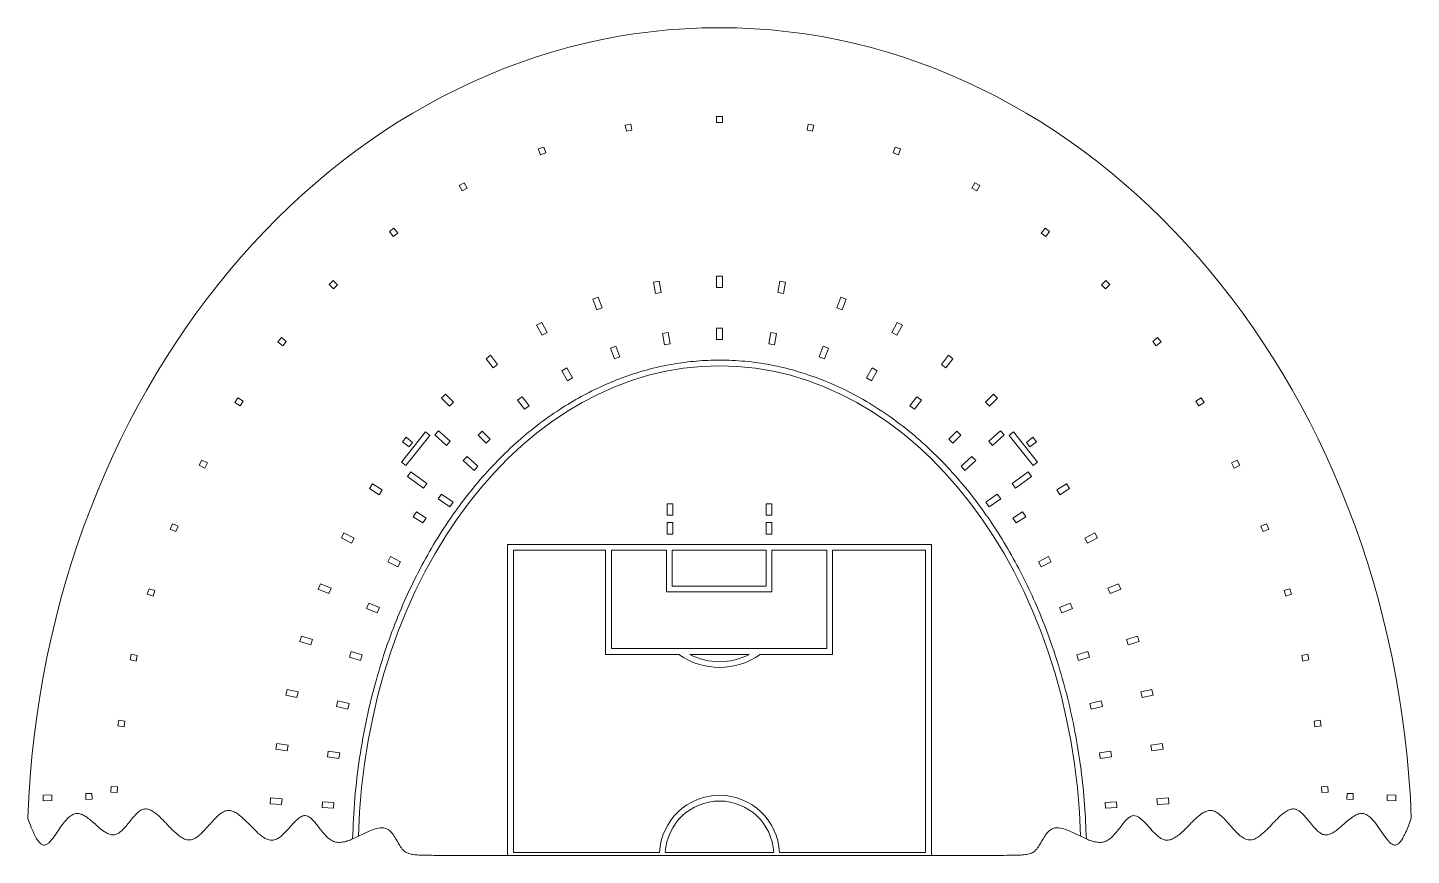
# Model space of a CAD drawing. Header units: millimetres. Extents: x -1576 to 2159, y -117 to 910.
# Drawn here: x -1572 to -849, y 462 to 895 of the extents above; entities that cross this region are included whole.
import ezdxf

# ---------------------------------------------------------------- set-up
doc = ezdxf.new("R2010")
doc.units = ezdxf.units.MM

msp = doc.modelspace()

# ---------------------------------------------------------------- linework, layer by layer
at = {"color": 7, "linetype": 'Continuous', "lineweight": 15}
for p, q in [((-1212.28, 844.87), (-1212.28, 848.11)), ((-1212.28, 848.11), (-1209.28, 848.11)), ((-1209.28, 848.11), (-1209.28, 844.87)), ((-1257.1, 844.11), (-1260.05, 843.58)), ((-1260.05, 843.58), (-1259.48, 840.4)), ((-1259.48, 840.4), (-1256.53, 840.93)), ((-1256.53, 840.93), (-1257.1, 844.11)), ((-1209.28, 844.87), (-1212.28, 844.87)), ((-1165.04, 840.93), (-1164.47, 844.11)), ((-1162.09, 840.4), (-1165.04, 840.93)), ((-1164.47, 844.11), (-1161.52, 843.58)), ((-1161.52, 843.58), (-1162.09, 840.4)), ((-1302.66, 832.1), (-1305.48, 831.08)), ((-1301.56, 829.06), (-1302.66, 832.1)), ((-1120.01, 829.06), (-1118.91, 832.1)), ((-1118.91, 832.1), (-1116.09, 831.08)), ((-1305.48, 831.08), (-1304.38, 828.04)), ((-1304.38, 828.04), (-1301.56, 829.06)), ((-1117.19, 828.04), (-1120.01, 829.06)), ((-1116.09, 831.08), (-1117.19, 828.04)), ((-1344.21, 813.43), (-1346.83, 811.97)), ((-1346.83, 811.97), (-1345.26, 809.14)), ((-1345.26, 809.14), (-1342.64, 810.6)), ((-1342.64, 810.6), (-1344.21, 813.43)), ((-1078.92, 810.6), (-1077.36, 813.43)), ((-1076.3, 809.14), (-1078.92, 810.6)), ((-1077.36, 813.43), (-1074.73, 811.97)), ((-1074.73, 811.97), (-1076.3, 809.14)), ((-1380.94, 789.68), (-1383.33, 787.86)), ((-1378.98, 787.1), (-1380.94, 789.68)), ((-1042.58, 787.1), (-1040.62, 789.68)), ((-1040.62, 789.68), (-1038.24, 787.86)), ((-1383.33, 787.86), (-1381.37, 785.29)), ((-1381.37, 785.29), (-1378.98, 787.1)), ((-1040.19, 785.29), (-1042.58, 787.1)), ((-1038.24, 787.86), (-1040.19, 785.29)), ((-1412.71, 762.32), (-1414.84, 760.21)), ((-1414.84, 760.21), (-1412.57, 757.91)), ((-1410.44, 760.02), (-1412.71, 762.32)), ((-1412.57, 757.91), (-1410.44, 760.02)), ((-1242.36, 761.94), (-1245.32, 761.41)), ((-1245.32, 761.41), (-1244.26, 755.5)), ((-1241.31, 756.03), (-1242.36, 761.94)), ((-1212.28, 758.62), (-1212.28, 764.62)), ((-1212.28, 764.62), (-1209.28, 764.62)), ((-1209.28, 764.62), (-1209.28, 758.62)), ((-1180.26, 756.03), (-1179.2, 761.94)), ((-1179.2, 761.94), (-1176.25, 761.41)), ((-1176.25, 761.41), (-1177.3, 755.5)), ((-1011.13, 760.02), (-1008.85, 762.32)), ((-1008.99, 757.91), (-1011.13, 760.02)), ((-1006.72, 760.21), (-1008.99, 757.91)), ((-1008.85, 762.32), (-1006.72, 760.21)), ((-1274.19, 753.62), (-1277.01, 752.6)), ((-1277.01, 752.6), (-1274.97, 746.96)), ((-1272.15, 747.98), (-1274.19, 753.62)), ((-1244.26, 755.5), (-1241.31, 756.03)), ((-1209.28, 758.62), (-1212.28, 758.62)), ((-1177.3, 755.5), (-1180.26, 756.03)), ((-1149.42, 747.98), (-1147.37, 753.62)), ((-1147.37, 753.62), (-1144.55, 752.6)), ((-1144.55, 752.6), (-1146.6, 746.96)), ((-1274.97, 746.96), (-1272.15, 747.98)), ((-1146.6, 746.96), (-1149.42, 747.98)), ((-1303.73, 740.41), (-1306.36, 738.96)), ((-1306.36, 738.96), (-1303.45, 733.71)), ((-1300.82, 735.16), (-1303.73, 740.41)), ((-1120.74, 735.16), (-1117.83, 740.41)), ((-1115.21, 738.96), (-1118.12, 733.71)), ((-1117.83, 740.41), (-1115.21, 738.96)), ((-1439.75, 732.5), (-1441.62, 730.16)), ((-1437.22, 730.49), (-1439.75, 732.5)), ((-1439.09, 728.14), (-1437.22, 730.49)), ((-1303.45, 733.71), (-1300.82, 735.16)), ((-1237.56, 735.13), (-1240.51, 734.6)), ((-1240.51, 734.6), (-1239.45, 728.69)), ((-1236.5, 729.22), (-1237.56, 735.13)), ((-1212.28, 731.39), (-1212.28, 737.39)), ((-1212.28, 737.39), (-1209.28, 737.39)), ((-1209.28, 731.39), (-1212.28, 731.39)), ((-1209.28, 737.39), (-1209.28, 731.39)), ((-1185.06, 729.22), (-1184, 735.13)), ((-1184, 735.13), (-1181.05, 734.6)), ((-1181.05, 734.6), (-1182.11, 728.69)), ((-1118.12, 733.71), (-1120.74, 735.16)), ((-984.34, 730.49), (-981.82, 732.5)), ((-982.47, 728.14), (-984.34, 730.49)), ((-981.82, 732.5), (-979.94, 730.16)), ((-1441.62, 730.16), (-1439.09, 728.14)), ((-1264.91, 728.02), (-1267.73, 727)), ((-1267.73, 727), (-1265.68, 721.36)), ((-1262.86, 722.38), (-1264.91, 728.02)), ((-1239.45, 728.69), (-1236.5, 729.22)), ((-1182.11, 728.69), (-1185.06, 729.22)), ((-1158.7, 722.38), (-1156.66, 728.02)), ((-1156.66, 728.02), (-1153.84, 727)), ((-1153.84, 727), (-1155.88, 721.36)), ((-979.94, 730.16), (-982.47, 728.14)), ((-1330.41, 723.22), (-1332.8, 721.41)), ((-1332.8, 721.41), (-1329.17, 716.63)), ((-1326.78, 718.44), (-1330.41, 723.22)), ((-1329.17, 716.63), (-1326.78, 718.44)), ((-1290.53, 716.59), (-1293.15, 715.14)), ((-1287.62, 711.34), (-1290.53, 716.59)), ((-1265.68, 721.36), (-1262.86, 722.38)), ((-1155.88, 721.36), (-1158.7, 722.38)), ((-1133.95, 711.34), (-1131.04, 716.59)), ((-1131.04, 716.59), (-1128.41, 715.14)), ((-1094.78, 718.44), (-1091.15, 723.22)), ((-1092.4, 716.63), (-1094.78, 718.44)), ((-1088.77, 721.41), (-1092.4, 716.63)), ((-1091.15, 723.22), (-1088.77, 721.41)), ((-1293.15, 715.14), (-1290.24, 709.89)), ((-1290.24, 709.89), (-1287.62, 711.34)), ((-1131.32, 709.89), (-1133.95, 711.34)), ((-1128.41, 715.14), (-1131.32, 709.89)), ((-1354.01, 702.95), (-1356.15, 700.84)), ((-1349.8, 698.68), (-1354.01, 702.95)), ((-1313.93, 701.54), (-1316.31, 699.72)), ((-1310.29, 696.76), (-1313.93, 701.54)), ((-1111.27, 696.76), (-1107.64, 701.54)), ((-1107.64, 701.54), (-1105.25, 699.72)), ((-1071.77, 698.68), (-1067.55, 702.95)), ((-1067.55, 702.95), (-1065.42, 700.84)), ((-1462.5, 701), (-1464.11, 698.48)), ((-1464.11, 698.48), (-1461.39, 696.73)), ((-1459.77, 699.26), (-1462.5, 701)), ((-1461.39, 696.73), (-1459.77, 699.26)), ((-1356.15, 700.84), (-1351.93, 696.57)), ((-1351.93, 696.57), (-1349.8, 698.68)), ((-1316.31, 699.72), (-1312.68, 694.95)), ((-1312.68, 694.95), (-1310.29, 696.76)), ((-1108.88, 694.95), (-1111.27, 696.76)), ((-1105.25, 699.72), (-1108.88, 694.95)), ((-1069.63, 696.57), (-1071.77, 698.68)), ((-1065.42, 700.84), (-1069.63, 696.57)), ((-961.79, 699.26), (-959.07, 701)), ((-960.17, 696.73), (-961.79, 699.26)), ((-957.45, 698.48), (-960.17, 696.73)), ((-959.07, 701), (-957.45, 698.48)), ((-1364.48, 683.11), (-1377.06, 667.37)), ((-1374.55, 680.35), (-1376.43, 678.01)), ((-1374.72, 665.5), (-1362.13, 681.23)), ((-1371.2, 677.67), (-1374.55, 680.35)), ((-1362.13, 681.23), (-1364.48, 683.11)), ((-1357.65, 683.76), (-1359.66, 681.53)), ((-1359.66, 681.53), (-1353.52, 676)), ((-1351.51, 678.23), (-1357.65, 683.76)), ((-1334.87, 683.58), (-1337, 681.47)), ((-1337, 681.47), (-1332.78, 677.21)), ((-1330.65, 679.32), (-1334.87, 683.58)), ((-1090.92, 679.32), (-1086.7, 683.58)), ((-1084.56, 681.47), (-1088.78, 677.21)), ((-1086.7, 683.58), (-1084.56, 681.47)), ((-1063.91, 683.76), (-1070.06, 678.23)), ((-1068.05, 676), (-1061.91, 681.53)), ((-1061.91, 681.53), (-1063.91, 683.76)), ((-1057.09, 683.11), (-1059.43, 681.23)), ((-1059.43, 681.23), (-1046.84, 665.5)), ((-1044.5, 667.37), (-1057.09, 683.11)), ((-1050.36, 677.67), (-1047.01, 680.35)), ((-1047.01, 680.35), (-1045.13, 678.01)), ((-1376.43, 678.01), (-1373.08, 675.33)), ((-1371.2, 677.67), (-1373.08, 675.33)), ((-1353.52, 676), (-1351.51, 678.23)), ((-1332.78, 677.21), (-1330.65, 679.32)), ((-1088.78, 677.21), (-1090.92, 679.32)), ((-1070.06, 678.23), (-1068.05, 676)), ((-1048.49, 675.33), (-1050.36, 677.67)), ((-1045.13, 678.01), (-1048.49, 675.33)), ((-1481.37, 668.4), (-1482.73, 665.73)), ((-1482.73, 665.73), (-1479.86, 664.25)), ((-1478.49, 666.92), (-1481.37, 668.4)), ((-1479.86, 664.25), (-1478.49, 666.92)), ((-1377.06, 667.37), (-1374.72, 665.5)), ((-1342.74, 670.34), (-1344.75, 668.11)), ((-1344.75, 668.11), (-1339.09, 663.02)), ((-1337.08, 665.25), (-1342.74, 670.34)), ((-1078.82, 670.34), (-1084.48, 665.25)), ((-1082.47, 663.02), (-1076.81, 668.11)), ((-1076.81, 668.11), (-1078.82, 670.34)), ((-1046.84, 665.5), (-1044.5, 667.37)), ((-943.08, 666.92), (-940.2, 668.4)), ((-941.71, 664.25), (-943.08, 666.92)), ((-938.83, 665.73), (-941.71, 664.25)), ((-940.2, 668.4), (-938.83, 665.73)), ((-1372.1, 662.21), (-1373.85, 659.77)), ((-1373.85, 659.77), (-1365.51, 653.79)), ((-1363.76, 656.23), (-1372.1, 662.21)), ((-1339.09, 663.02), (-1337.08, 665.25)), ((-1084.48, 665.25), (-1082.47, 663.02)), ((-1049.47, 662.21), (-1057.8, 656.23)), ((-1056.05, 653.79), (-1047.72, 659.77)), ((-1047.72, 659.77), (-1049.47, 662.21)), ((-1392.18, 656), (-1393.8, 653.48)), ((-1393.8, 653.48), (-1388.74, 650.24)), ((-1387.13, 652.77), (-1392.18, 656)), ((-1388.74, 650.24), (-1387.13, 652.77)), ((-1365.51, 653.79), (-1363.76, 656.23)), ((-1057.8, 656.23), (-1056.05, 653.79)), ((-1034.44, 652.77), (-1029.38, 656)), ((-1032.82, 650.24), (-1034.44, 652.77)), ((-1027.77, 653.48), (-1032.82, 650.24)), ((-1029.38, 656), (-1027.77, 653.48)), ((-1356.01, 650.67), (-1357.75, 648.23)), ((-1357.75, 648.23), (-1351.74, 643.92)), ((-1349.99, 646.35), (-1356.01, 650.67)), ((-1351.74, 643.92), (-1349.99, 646.35)), ((-1235.21, 645.53), (-1238.21, 645.53)), ((-1238.21, 645.53), (-1238.21, 639.53)), ((-1235.21, 639.53), (-1235.21, 645.53)), ((-1183.35, 645.53), (-1186.35, 645.53)), ((-1186.35, 645.53), (-1186.35, 639.53)), ((-1183.35, 639.53), (-1183.35, 645.53)), ((-1065.56, 650.67), (-1071.57, 646.35)), ((-1071.57, 646.35), (-1069.83, 643.92)), ((-1069.83, 643.92), (-1063.81, 648.23)), ((-1063.81, 648.23), (-1065.56, 650.67)), ((-1369.24, 641.32), (-1370.86, 638.8)), ((-1370.86, 638.8), (-1365.8, 635.56)), ((-1364.19, 638.09), (-1369.24, 641.32)), ((-1365.8, 635.56), (-1364.19, 638.09)), ((-1238.21, 639.53), (-1235.21, 639.53)), ((-1186.35, 639.53), (-1183.35, 639.53)), ((-1057.38, 638.09), (-1052.32, 641.32)), ((-1055.76, 635.56), (-1057.38, 638.09)), ((-1050.71, 638.8), (-1055.76, 635.56)), ((-1052.32, 641.32), (-1050.71, 638.8)), ((-1496.75, 635.01), (-1497.88, 632.23)), ((-1497.88, 632.23), (-1494.88, 631.02)), ((-1493.76, 633.8), (-1496.75, 635.01)), ((-1494.88, 631.02), (-1493.76, 633.8)), ((-1407.06, 630.35), (-1408.42, 627.68)), ((-1401.71, 627.62), (-1407.06, 630.35)), ((-1235.21, 635.7), (-1238.21, 635.7)), ((-1238.21, 635.7), (-1238.21, 629.7)), ((-1238.21, 629.7), (-1235.21, 629.7)), ((-1235.21, 629.7), (-1235.21, 635.7)), ((-1183.35, 635.7), (-1186.35, 635.7)), ((-1186.35, 635.7), (-1186.35, 629.7)), ((-1186.35, 629.7), (-1183.35, 629.7)), ((-1183.35, 629.7), (-1183.35, 635.7)), ((-1019.85, 627.62), (-1014.51, 630.35)), ((-1014.51, 630.35), (-1013.14, 627.68)), ((-927.81, 633.8), (-924.81, 635.01)), ((-926.68, 631.02), (-927.81, 633.8)), ((-923.68, 632.23), (-926.68, 631.02)), ((-924.81, 635.01), (-923.68, 632.23)), ((-1408.42, 627.68), (-1403.08, 624.95)), ((-1403.08, 624.95), (-1401.71, 627.62)), ((-1321.51, 624.32), (-1321.51, 461.73)), ((-1321.51, 624.32), (-1100.05, 624.32)), ((-1100.05, 624.32), (-1100.05, 461.73)), ((-1018.48, 624.95), (-1019.85, 627.62)), ((-1013.14, 627.68), (-1018.48, 624.95)), ((-1382.81, 617.94), (-1384.18, 615.27)), ((-1384.18, 615.27), (-1378.84, 612.54)), ((-1377.47, 615.21), (-1382.81, 617.94)), ((-1378.84, 612.54), (-1377.47, 615.21)), ((-1318.51, 621.32), (-1318.51, 463.23)), ((-1318.51, 621.32), (-1270.32, 621.32)), ((-1270.32, 621.32), (-1270.32, 566.81)), ((-1267.32, 621.32), (-1267.32, 569.81)), ((-1267.32, 621.32), (-1238.54, 621.32)), ((-1238.54, 621.32), (-1238.54, 599.44)), ((-1235.54, 621.32), (-1186.35, 621.32)), ((-1235.54, 621.32), (-1235.54, 602.44)), ((-1186.35, 602.44), (-1186.35, 621.32)), ((-1183.35, 621.32), (-1154.69, 621.32)), ((-1183.35, 599.44), (-1183.35, 621.32)), ((-1154.69, 569.81), (-1154.69, 621.32)), ((-1151.69, 566.81), (-1151.69, 621.32)), ((-1151.69, 621.32), (-1103.05, 621.32)), ((-1103.05, 621.32), (-1103.05, 463.23)), ((-1044.09, 615.21), (-1038.75, 617.94)), ((-1042.73, 612.54), (-1044.09, 615.21)), ((-1037.38, 615.27), (-1042.73, 612.54)), ((-1038.75, 617.94), (-1037.38, 615.27)), ((-1508.97, 601.12), (-1509.86, 598.26)), ((-1505.88, 600.16), (-1508.97, 601.12)), ((-1419.36, 603.72), (-1420.48, 600.94)), ((-1420.48, 600.94), (-1414.92, 598.69)), ((-1413.8, 601.47), (-1419.36, 603.72)), ((-1414.92, 598.69), (-1413.8, 601.47)), ((-1235.54, 602.44), (-1186.35, 602.44)), ((-1007.77, 601.47), (-1002.21, 603.72)), ((-1006.64, 598.69), (-1007.77, 601.47)), ((-1001.08, 600.94), (-1006.64, 598.69)), ((-1002.21, 603.72), (-1001.08, 600.94)), ((-915.68, 600.16), (-912.6, 601.12)), ((-912.6, 601.12), (-911.71, 598.26)), ((-1509.86, 598.26), (-1506.77, 597.3)), ((-1506.77, 597.3), (-1505.88, 600.16)), ((-1394.11, 593.51), (-1395.23, 590.73)), ((-1388.55, 591.26), (-1394.11, 593.51)), ((-1238.54, 599.44), (-1183.35, 599.44)), ((-1033.02, 591.26), (-1027.45, 593.51)), ((-1027.45, 593.51), (-1026.33, 590.73)), ((-914.79, 597.3), (-915.68, 600.16)), ((-911.71, 598.26), (-914.79, 597.3)), ((-1395.23, 590.73), (-1389.67, 588.48)), ((-1389.67, 588.48), (-1388.55, 591.26)), ((-1031.89, 588.48), (-1033.02, 591.26)), ((-1026.33, 590.73), (-1031.89, 588.48)), ((-1429.24, 576.36), (-1430.13, 573.5)), ((-1430.13, 573.5), (-1424.4, 571.72)), ((-1423.51, 574.58), (-1429.24, 576.36)), ((-1424.4, 571.72), (-1423.51, 574.58)), ((-998.05, 574.58), (-992.32, 576.36)), ((-997.16, 571.72), (-998.05, 574.58)), ((-991.43, 573.5), (-997.16, 571.72)), ((-992.32, 576.36), (-991.43, 573.5)), ((-1518.25, 566.87), (-1518.91, 563.95)), ((-1515.1, 566.16), (-1518.25, 566.87)), ((-1515.76, 563.24), (-1515.1, 566.16)), ((-1403.23, 568.29), (-1404.12, 565.42)), ((-1404.12, 565.42), (-1398.39, 563.64)), ((-1397.5, 566.51), (-1403.23, 568.29)), ((-1398.39, 563.64), (-1397.5, 566.51)), ((-1270.32, 566.81), (-1232, 566.81)), ((-1267.32, 569.81), (-1154.69, 569.81)), ((-1226.31, 566.81), (-1195.25, 566.81)), ((-1189.56, 566.81), (-1151.69, 566.81)), ((-1024.06, 566.51), (-1018.33, 568.29)), ((-1023.18, 563.64), (-1024.06, 566.51)), ((-1017.45, 565.42), (-1023.18, 563.64)), ((-1018.33, 568.29), (-1017.45, 565.42)), ((-906.47, 566.16), (-903.31, 566.87)), ((-905.8, 563.24), (-906.47, 566.16)), ((-903.31, 566.87), (-902.65, 563.95)), ((-1518.91, 563.95), (-1515.76, 563.24)), ((-902.65, 563.95), (-905.8, 563.24)), ((-1436.82, 548.48), (-1437.48, 545.55)), ((-1437.48, 545.55), (-1431.63, 544.23)), ((-1430.97, 547.15), (-1436.82, 548.48)), ((-1431.63, 544.23), (-1430.97, 547.15)), ((-1410.25, 542.47), (-1410.92, 539.55)), ((-1404.4, 541.15), (-1410.25, 542.47)), ((-1017.16, 541.15), (-1011.31, 542.47)), ((-1011.31, 542.47), (-1010.65, 539.55)), ((-990.6, 547.15), (-984.74, 548.48)), ((-989.93, 544.23), (-990.6, 547.15)), ((-984.08, 545.55), (-989.93, 544.23)), ((-984.74, 548.48), (-984.08, 545.55)), ((-1410.92, 539.55), (-1405.06, 538.23)), ((-1405.06, 538.23), (-1404.4, 541.15)), ((-1016.5, 538.23), (-1017.16, 541.15)), ((-1010.65, 539.55), (-1016.5, 538.23)), ((-1524.79, 532.4), (-1525.23, 529.43)), ((-1525.23, 529.43), (-1522.03, 528.96)), ((-1521.59, 531.93), (-1524.79, 532.4)), ((-1522.03, 528.96), (-1521.59, 531.93)), ((-899.97, 531.93), (-896.77, 532.4)), ((-899.54, 528.96), (-899.97, 531.93)), ((-896.34, 529.43), (-899.54, 528.96)), ((-896.77, 532.4), (-896.34, 529.43)), ((-1442.2, 520.22), (-1442.64, 517.25)), ((-1442.64, 517.25), (-1436.7, 516.38)), ((-1436.26, 519.35), (-1442.2, 520.22)), ((-1436.7, 516.38), (-1436.26, 519.35)), ((-1415.26, 516.25), (-1415.69, 513.28)), ((-1409.32, 515.37), (-1415.26, 516.25)), ((-1409.76, 512.4), (-1409.32, 515.37)), ((-1012.24, 515.37), (-1006.31, 516.25)), ((-1011.81, 512.4), (-1012.24, 515.37)), ((-1006.31, 516.25), (-1005.87, 513.28)), ((-985.3, 519.35), (-979.36, 520.22)), ((-984.86, 516.38), (-985.3, 519.35)), ((-978.93, 517.25), (-984.86, 516.38)), ((-979.36, 520.22), (-978.93, 517.25)), ((-1415.69, 513.28), (-1409.76, 512.4)), ((-1005.87, 513.28), (-1011.81, 512.4)), ((-1559.8, 493.39), (-1564.38, 493.23)), ((-1564.38, 493.23), (-1564.28, 490.23)), ((-1559.7, 490.39), (-1559.8, 493.39)), ((-1538.81, 494.1), (-1542.06, 493.99)), ((-1542.06, 493.99), (-1541.96, 490.99)), ((-1538.7, 491.1), (-1538.81, 494.1)), ((-1528.7, 497.78), (-1528.92, 494.79)), ((-1528.92, 494.79), (-1525.7, 494.55)), ((-1525.48, 497.54), (-1528.7, 497.78)), ((-1525.7, 494.55), (-1525.48, 497.54)), ((-896.09, 497.54), (-892.86, 497.78)), ((-895.87, 494.55), (-896.09, 497.54)), ((-892.64, 494.79), (-895.87, 494.55)), ((-892.86, 497.78), (-892.64, 494.79)), ((-882.76, 494.1), (-882.86, 491.1)), ((-879.51, 493.99), (-882.76, 494.1)), ((-879.61, 490.99), (-879.51, 493.99)), ((-861.76, 493.39), (-861.87, 490.39)), ((-857.18, 493.23), (-861.76, 493.39)), ((-857.28, 490.23), (-857.18, 493.23)), ((-1564.28, 490.23), (-1559.7, 490.39)), ((-1541.96, 490.99), (-1538.7, 491.1)), ((-1445.44, 491.73), (-1445.66, 488.73)), ((-1445.66, 488.73), (-1439.67, 488.3)), ((-1439.45, 491.29), (-1445.44, 491.73)), ((-1439.67, 488.3), (-1439.45, 491.29)), ((-1418.28, 489.75), (-1418.49, 486.76)), ((-1418.49, 486.76), (-1412.51, 486.32)), ((-1412.29, 489.32), (-1418.28, 489.75)), ((-1412.51, 486.32), (-1412.29, 489.32)), ((-1009.27, 489.32), (-1003.29, 489.75)), ((-1009.06, 486.32), (-1009.27, 489.32)), ((-1003.07, 486.76), (-1009.06, 486.32)), ((-1003.29, 489.75), (-1003.07, 486.76)), ((-982.11, 491.29), (-976.12, 491.73)), ((-981.89, 488.3), (-982.11, 491.29)), ((-975.91, 488.73), (-981.89, 488.3)), ((-976.12, 491.73), (-975.91, 488.73)), ((-882.86, 491.1), (-879.61, 490.99)), ((-861.87, 490.39), (-857.28, 490.23)), ((-1402.54, 470.29), (-1399.5, 471.7)), ((-1022.07, 471.7), (-1019.03, 470.29)), ((-1318.51, 463.23), (-1242.12, 463.23)), ((-1239.12, 463.23), (-1182.45, 463.23)), ((-1179.44, 463.23), (-1103.05, 463.23)), ((-1356.76, 461.73), (-1321.51, 461.73)), ((-1321.51, 461.73), (-1100.05, 461.73)), ((-1100.05, 461.73), (-1064.8, 461.73))]:
    msp.add_line(p, q, dxfattribs=at)
for centre, radius, start, end in [((-1210.78, 596.34), 36.37, 234.30081, 305.69919), ((-1210.78, 596.34), 33.37, 242.26428, 297.73572), ((-1210.78, 461.73), 31.38, 2.74025, 177.25975), ((-1210.78, 461.73), 28.38, 3.03023, 176.96977)]:
    msp.add_arc(centre, radius, start, end, dxfattribs=at)
for major_axis, ratio, start_param, end_param in [((0, 432.78), 0.836401, 4.757152, 7.809219), ((0, 255.95), 0.737878, 4.75134, 7.815031)]:
    msp.add_ellipse((-1210.78, 461.73), major_axis=major_axis, ratio=ratio, start_param=start_param, end_param=end_param, dxfattribs=at)
for points, knots in [([(-1019.03, 470.29), (-1019.27, 476.32), (-1019.74, 488.36), (-1021.64, 506.31), (-1024.39, 524.04), (-1028.07, 541.47), (-1032.64, 558.51), (-1037.98, 574.77), (-1044.02, 590.2), (-1050.65, 604.77), (-1057.99, 618.71), (-1066, 631.98), (-1074.94, 644.95), (-1084.87, 657.47), (-1095.83, 669.39), (-1107.41, 680.2), (-1119.56, 689.84), (-1132.22, 698.26), (-1145.08, 705.28), (-1158.03, 710.93), (-1170.98, 715.27), (-1184.13, 718.38), (-1197.42, 720.26), (-1210.38, 720.87), (-1222.92, 720.34), (-1235.01, 718.78), (-1247, 716.21), (-1258.83, 712.62), (-1270.47, 708.03), (-1281.86, 702.46), (-1293.33, 695.72), (-1304.8, 687.73), (-1316.16, 678.42), (-1327, 668.08), (-1337.27, 656.76), (-1346.99, 644.45), (-1356.09, 631.2), (-1364.52, 617.06), (-1372.19, 602.16), (-1379.07, 586.58), (-1385.12, 570.4), (-1390.63, 552.67), (-1395.38, 533.41), (-1399.1, 512.67), (-1401.64, 491.58), (-1402.24, 477.4), (-1402.54, 470.29)], [0, 0, 0, 0, 0.026053, 0.052023, 0.077854, 0.103492, 0.128886, 0.153989, 0.177352, 0.200386, 0.223062, 0.245359, 0.267259, 0.291033, 0.314303, 0.337076, 0.359367, 0.381208, 0.402639, 0.422518, 0.44213, 0.461537, 0.480803, 0.499998, 0.517447, 0.53495, 0.552559, 0.570323, 0.58829, 0.606501, 0.624993, 0.645692, 0.666799, 0.688337, 0.710319, 0.732749, 0.755988, 0.779673, 0.803782, 0.828288, 0.853157, 0.878347, 0.908389, 0.938736, 0.969303, 1, 1, 1, 1]), ([(-1572.4, 481.1), (-1571.78, 479.47), (-1570.61, 476.42), (-1568.91, 472.53), (-1567.31, 469.69), (-1566.02, 468.08), (-1564.93, 467.34), (-1564.17, 467.06), (-1563.38, 467.05), (-1562.35, 467.39), (-1561.16, 468.35), (-1559.48, 470.27), (-1557.59, 472.98), (-1555.42, 476.21), (-1553.35, 479.03), (-1551.34, 481.26), (-1549.46, 482.81), (-1547.49, 483.67), (-1545.54, 483.65), (-1543.75, 483.03), (-1541.84, 481.93), (-1539.83, 480.41), (-1537.51, 478.41), (-1535.04, 476.21), (-1532.57, 474.24), (-1530.27, 472.9), (-1528.25, 472.29), (-1526.35, 472.51), (-1524.7, 473.37), (-1523.04, 474.73), (-1521.34, 476.55), (-1519.44, 478.88), (-1517.43, 481.42), (-1515.39, 483.71), (-1513.41, 485.31), (-1511.45, 486.11), (-1509.38, 485.94), (-1507.38, 485.05), (-1505, 483.37), (-1502.31, 480.84), (-1499.31, 477.67), (-1496.52, 474.76), (-1493.94, 472.42), (-1491.63, 470.78), (-1489.28, 469.76), (-1486.96, 469.73), (-1484.93, 470.56), (-1483.09, 471.83), (-1481.18, 473.57), (-1479.18, 475.71), (-1476.98, 478.24), (-1474.66, 480.84), (-1472.2, 483.2), (-1469.81, 484.78), (-1467.46, 485.35), (-1465.35, 484.95), (-1462.91, 483.71), (-1460.19, 481.51), (-1457.06, 478.41), (-1453.83, 475.05), (-1450.66, 472.13), (-1447.65, 470.19), (-1444.87, 469.42), (-1442.24, 470.06), (-1440, 471.61), (-1437.69, 473.8), (-1435.34, 476.44), (-1433.18, 478.86), (-1431.31, 480.67), (-1429.88, 481.75), (-1428.56, 482.39), (-1427.23, 482.61), (-1425.79, 482.19), (-1424.37, 481.19), (-1422.89, 479.71), (-1421.33, 477.81), (-1419.58, 475.53), (-1417.68, 473.14), (-1415.58, 470.92), (-1413.26, 469.2), (-1410.63, 468.43), (-1407.94, 468.54), (-1405.23, 469.2), (-1403.45, 469.92), (-1402.54, 470.29)], [0, 0, 0, 0, 0.0235402, 0.0440259, 0.0572429, 0.0675733, 0.071435, 0.0749159, 0.0782881, 0.0819116, 0.0893036, 0.0986243, 0.1163318, 0.133808, 0.15119, 0.1634047, 0.1743068, 0.1839169, 0.1916663, 0.1999995, 0.2092626, 0.221279, 0.234061, 0.2504947, 0.2659383, 0.2767233, 0.2862056, 0.2937908, 0.3018918, 0.3109485, 0.3227703, 0.3353745, 0.3515174, 0.3664891, 0.376742, 0.3856419, 0.3943274, 0.403928, 0.4148675, 0.4335, 0.4536727, 0.4738002, 0.4879267, 0.5006431, 0.511793, 0.5220127, 0.5309961, 0.5409725, 0.5519767, 0.5659344, 0.5803883, 0.5973009, 0.61287, 0.6263899, 0.6354895, 0.6446219, 0.6547379, 0.6721821, 0.6916547, 0.7141042, 0.7351429, 0.7496008, 0.762222, 0.7728167, 0.784913, 0.7986161, 0.8158255, 0.8326148, 0.8423202, 0.8508645, 0.8567058, 0.8619761, 0.8686827, 0.8763284, 0.8851731, 0.8968991, 0.9094957, 0.9240354, 0.937959, 0.9506987, 0.9625449, 0.9741704, 0.9866473, 1, 1, 1, 1]), ([(-1019.03, 470.29), (-1018.11, 469.92), (-1016.34, 469.2), (-1013.63, 468.54), (-1010.94, 468.43), (-1008.3, 469.2), (-1005.98, 470.92), (-1003.88, 473.14), (-1001.83, 475.72), (-999.83, 478.35), (-997.91, 480.57), (-996.08, 482.06), (-994.32, 482.66), (-992.63, 482.29), (-990.76, 481.15), (-988.37, 478.89), (-985.57, 475.68), (-982.9, 472.77), (-980.55, 470.87), (-978.75, 469.88), (-976.67, 469.5), (-974.39, 470.02), (-972.06, 471.33), (-969.61, 473.29), (-967.04, 475.77), (-964.25, 478.66), (-961.38, 481.51), (-958.65, 483.71), (-956.21, 484.95), (-954.1, 485.35), (-951.81, 484.79), (-949.5, 483.3), (-947.13, 481.08), (-944.79, 478.48), (-942.41, 475.74), (-939.99, 473.14), (-937.48, 471.02), (-934.9, 469.73), (-932.28, 469.76), (-929.93, 470.78), (-927.63, 472.42), (-925.05, 474.76), (-922.25, 477.67), (-919.25, 480.84), (-916.56, 483.37), (-914.18, 485.05), (-912.18, 485.94), (-910.22, 486.1), (-908.47, 485.47), (-906.94, 484.36), (-905.34, 482.8), (-903.69, 480.86), (-901.81, 478.49), (-899.79, 476.02), (-897.67, 473.91), (-895.55, 472.59), (-893.2, 472.23), (-890.64, 473.17), (-887.46, 475.35), (-884.37, 478.14), (-881.21, 480.86), (-878.71, 482.61), (-876.37, 483.61), (-874.17, 483.72), (-872.11, 482.81), (-870.22, 481.26), (-867.97, 478.76), (-865.56, 475.37), (-863.36, 472.04), (-861.57, 469.66), (-860.3, 468.26), (-859.17, 467.38), (-858.18, 467.05), (-857.39, 467.06), (-856.63, 467.34), (-855.65, 468.01), (-854.52, 469.32), (-853.29, 471.34), (-851.98, 474.03), (-850.6, 477.33), (-849.66, 479.8), (-849.16, 481.1)], [0, 0, 0, 0, 0.0133535, 0.0258316, 0.0374582, 0.0493055, 0.0620469, 0.0759715, 0.0905129, 0.1064215, 0.1206535, 0.1300367, 0.1380048, 0.14478, 0.1526008, 0.1673348, 0.1888498, 0.210298, 0.2204449, 0.229517, 0.2377746, 0.2484087, 0.2602874, 0.273613, 0.290702, 0.3083896, 0.3278645, 0.3453099, 0.3554269, 0.3645607, 0.3736612, 0.3865242, 0.4012716, 0.4173243, 0.4337551, 0.4502899, 0.4651657, 0.4780071, 0.4882273, 0.4993788, 0.5120964, 0.5262243, 0.5463537, 0.5665283, 0.5851622, 0.5961032, 0.6057042, 0.6143911, 0.621882, 0.6303, 0.6397624, 0.6519508, 0.6646886, 0.6806201, 0.6950439, 0.7048688, 0.713822, 0.7260804, 0.7404788, 0.7659338, 0.7820921, 0.7967904, 0.8068866, 0.8160471, 0.8256581, 0.8365608, 0.848777, 0.8709819, 0.8926352, 0.9026526, 0.9112073, 0.9180659, 0.9216903, 0.9250623, 0.9285435, 0.9324056, 0.9409925, 0.9516679, 0.964297, 0.9812878, 1, 1, 1, 1]), ([(-1399.5, 471.7), (-1398.18, 472.36), (-1395.62, 473.64), (-1391.89, 475.33), (-1388.56, 476.24), (-1385.68, 476.13), (-1383.37, 475.01), (-1381.58, 473), (-1379.89, 470.41), (-1378.38, 467.64), (-1376.81, 465.09), (-1375.04, 463.41), (-1372.99, 462.53), (-1370.61, 462.07), (-1367.84, 461.86), (-1364.62, 461.76), (-1360.93, 461.73), (-1358.23, 461.73), (-1356.76, 461.73)], [0, 0, 0, 0, 0.088687, 0.17221, 0.245908, 0.294065, 0.34183, 0.39564, 0.453967, 0.52746, 0.58515, 0.633291, 0.671223, 0.717758, 0.778174, 0.838268, 0.911586, 1, 1, 1, 1]), ([(-1064.8, 461.73), (-1062.97, 461.73), (-1059.71, 461.73), (-1055.34, 461.79), (-1051.83, 461.98), (-1049.01, 462.39), (-1046.62, 463.33), (-1044.75, 465.09), (-1043.18, 467.64), (-1041.67, 470.41), (-1039.99, 473), (-1038.19, 475.01), (-1035.88, 476.13), (-1033.01, 476.24), (-1029.68, 475.33), (-1025.95, 473.64), (-1023.39, 472.36), (-1022.07, 471.7)], [0, 0, 0, 0, 0.109834, 0.19604, 0.262515, 0.321265, 0.366666, 0.414811, 0.472506, 0.546002, 0.604335, 0.658147, 0.705917, 0.754075, 0.82778, 0.911309, 1, 1, 1, 1])]:
    msp.add_open_spline(points, degree=3, knots=knots, dxfattribs=at)

doc.saveas('drawing.dxf')
